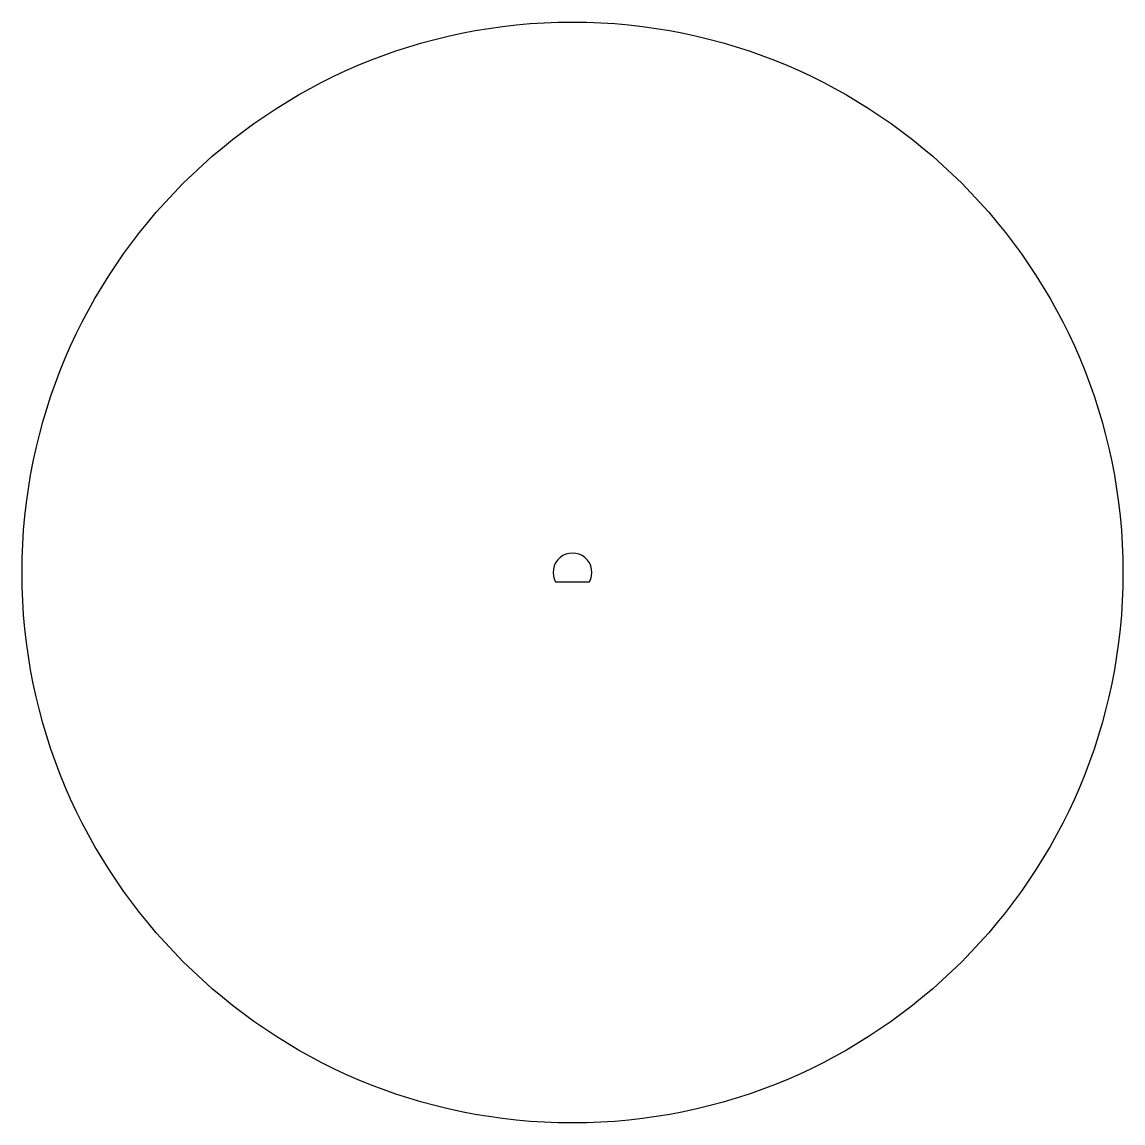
# Model space of a CAD drawing. Header units: millimetres. Extents: x 0 to 170, y 0 to 170.
import ezdxf

# ---------------------------------------------------------------- set-up
doc = ezdxf.new("R2010")
doc.units = ezdxf.units.MM
doc.layers.add('cut', color=250, linetype='Continuous')

msp = doc.modelspace()

# ---------------------------------------------------------------- linework, layer by layer
at = {"layer": 'cut'}
msp.add_line((87.6, 83.5), (82.4, 83.5), dxfattribs=at)
msp.add_circle((85, 85), 85, dxfattribs=at)
msp.add_arc((85, 85), 3, 330, 210, dxfattribs=at)

doc.saveas('drawing.dxf')
